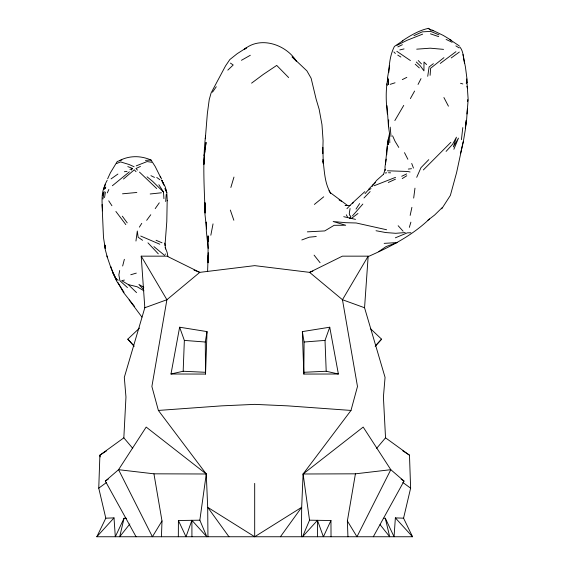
<?xml version="1.0" encoding="UTF-8"?>
<svg xmlns="http://www.w3.org/2000/svg" width="565" height="565" viewBox="0 0 565 565"><rect width="100%" height="100%" fill="white"/><g stroke="black" fill="none" stroke-linecap="round" stroke-linejoin="round"><path stroke-width="0.85" d="M205.526 374.065L205.279 342.016L207.03 331.606L179.628 327.213L170.99 374.002L205.526 374.065L207.03 331.606M317.445 536.75L317.466 520.316L302.55 536.75L309.535 520.188L303.101 473.993L350.992 410.437L357.483 386.502L342.468 299.733L368.168 256.157L342.39 256.157L309.599 272.365L254.688 265.635L199.77 272.365L194.007 270.141M178.335 536.75L178.413 520.52L199.84 520.188L206.818 536.75L191.902 520.316L185.991 536.75L178.413 520.52M301.42 536.75L301.675 507.306L303.101 473.993L363.189 427.076L390.803 469.685L404.039 481.09L373.303 536.75M102.06 204.537L103.487 237.385L105.217 248.593L105.055 245.076M102.547 210.83C102.025 202.185 100.951 192.39 105.422 184.607M207.616 271.377L208.217 252.71M208.21 255.161L208.033 262.76L208.118 235.831L208.203 241.7M368.168 256.157L364.559 307.748L385.062 377.378L383.409 397.026L385.535 437.826L409.477 455.171L410.621 488.167L403.565 518.183L412.542 536.75L96.827 536.75L105.803 518.183L98.755 488.167L99.892 455.171L123.834 437.826L125.96 397.026L124.307 377.378L144.817 307.748L141.201 256.157L166.979 256.157L199.77 272.365L166.901 299.733L144.817 307.748M161.435 536.75L162 520.965L153.941 473.823L118.565 469.685L105.337 481.09L136.066 536.75M170.99 374.002L183.166 371.247L184.352 340.405L179.628 327.213M385.485 164.012L387.223 146.582M389.793 142.768L389.518 133.46L388.452 126.299L388.699 119.851M386.707 154.789L387.491 142.775L388.558 138.178M467.432 108.77L466.45 121.941L465.285 128.361M388.416 140.6L388.183 144.647L388.169 139.915L389.518 133.46M388.84 72.348C389.214 63.492 390.323 54.431 394.405 46.457L402.866 40.736M387.873 78.097C385.542 89.899 385.959 102.053 387.364 113.939M403.565 518.183L395.366 517.893L394.066 536.75L385.302 518.232L383.621 518.289M430.113 75.322L430.615 68.252L443.935 57.665M165.679 201.543L166.23 194.466M467.686 99.899L467.53 101.552L467.707 100.005M466.287 83.465L466.747 78.931M461.428 139.689L462.806 127.584M465.327 127.344L466.217 120.366L465.426 129.103L463.385 141.278L460.524 153.588M413.679 198.089L414.971 188.166M466.958 114.003L468.173 99.68L466.98 82.349M135.953 241.029L137.316 231.036L138.143 237.244L142.599 240.295M199.84 520.188L206.267 473.993L158.377 410.437L151.886 386.502L166.901 299.733L141.201 256.157M428.192 28.427C419.322 30.263 410.126 35.63 402.252 40.934M427.733 76.303L429.096 66.938L433.383 63.668M103.96 188.322L104.956 184.614L107.18 180.263M104.532 197.588L105.422 192.1M102.943 199.028L104.179 191.521M347.369 520.965L355.427 473.823L390.803 469.685L356.974 536.75L347.369 520.965L347.934 536.75M303.843 374.065L304.09 342.016L302.346 331.606L329.741 327.213L338.379 374.002L303.843 374.065L302.346 331.606M119.681 270.522L118.862 274.936L119.942 280.763L127.443 287.578M463.243 141.653L456.612 172.544L450.369 195.412L441.717 208.845M210.83 235.238L213.033 223.888M386.178 159.111L385.026 166.724L385.111 170.284L385.153 169.458L383.458 174.437M410.155 215.399L411.906 207.341M389.603 65.484L387.59 77.412L388.459 84.439L388.353 79.178M126.588 518.317L124.067 518.232L119.688 536.75L129.851 523.96M350.074 208.527L349.283 213.506L349.763 215.413L350.879 216.339L349.629 218.493M122.654 266.009L124.364 259.307M409.343 227.363L410.889 222.151M230.852 187.481L233.966 177.071M338.379 374.002L326.203 371.247L325.016 340.405L329.741 327.213M372.215 186.492L372.759 185.023L375.563 182.467M102.675 195.172L103.6 192.714M105.139 188.618L105.761 186.98L104.031 189.565M107.64 178.766L110.429 172.721L117.266 161.484L121.871 159.937M453.879 149.273L458.448 138.135L453.335 146.949L456.428 137.189L452.572 144.287L446.089 151.392M416.709 177.332L420.967 167.678L428.779 159.648M107.301 192.877L108.84 189.48M309.535 520.188L330.956 520.52L323.385 536.75L317.466 520.316M124.067 518.232L115.309 536.75L114.01 517.893L105.803 518.183M418.043 84.453L421.017 78.634M410.381 98.6L414.604 91.043M394.857 120.564L403.735 105.401M162 520.965L152.402 536.75L118.565 469.685L146.18 427.076L206.267 473.993L207.694 507.306L207.948 536.75M372.702 185.482L376.565 180.426L383.324 174.423M139.357 227.151L141.766 223.352M356.021 209.085L359.637 203.577M212.496 92.194L216.282 86.742M155.206 208.619L159.288 202.821M280.41 536.75L301.675 507.306L254.688 536.75L207.694 507.306L228.959 536.75M146.66 220.336L150.77 214.742M131.278 170.058L132.528 168.469L127.81 166.59M352.496 215.83L362.843 204.064M165.192 254.412L165.559 253.975M376.629 448.356L385.535 437.826M364.001 197.976L370.124 191.542M346.945 208.64L351.261 204.163L353.612 202.517M365.039 193.633L367.893 190.419L371.014 188.576M375.16 346.303L381.58 339.17L370.463 328.661M96.827 536.75L114.01 517.893M375.661 345.603L381.58 339.17M450.87 142.338L423.362 169.924M352.136 203.294L364.806 191.669M368.585 189.296L372.759 185.023M442.31 207.503L434.598 215.06L427.966 220.18M227.815 70.124L233.204 64.989L230.421 63.096M139.513 328.081L127.796 339.17L134.209 346.303M112.371 185.744L129.364 171.838M429.428 218.98C411.772 236.029 389.56 247.152 367.377 256.941M323.731 196.811L314.373 204.431M357.963 213.499L351.677 218.238L350.314 218.408M459.345 52.058L451.23 57.934M123.481 179.027L134.3 169.804L136.024 171.675M440.262 63.435L455.927 51.69M244.25 49.445C260.232 35.715 286.088 44.473 296.434 61.239L292.063 56.832L306.887 70.851L311.117 78.231L316.153 99.235L319.14 109.229L321.972 124.632L323.088 140.657L322.735 153.68L322.438 147.606M244.454 49.325L246.538 47.742L237.229 53.668L229.856 59.537L225.541 65.893L211.105 92.95L209.234 99.588L207.341 113.657L205.321 138.778L205.568 135.798C202.56 161.421 204.198 187.333 205.166 213.047L205.003 202.694L204.94 213.916L206.529 228.889M117.901 174.048L111.072 178.886M98.755 488.167L106.545 482.461M251.573 83.154L263.191 74.481L276.723 65.413L288.644 77.567M378.861 251.51L386.135 246.531L397.188 242.569L384.165 243.367M105.337 481.09L108.268 479.134M106.531 450.87L99.892 455.171L100.21 456.908M402.216 178.589L406.779 175.736M241.439 60.3L250.316 55.271M396.905 45.355L407.195 40.249L422.655 34.14M402.294 79.623L406.828 77.356M397.859 46.902L402.372 44.699M401.715 176.273L406.687 173.907M413.961 35.651L422.26 31.859L430.714 31.4L438.991 34.875M388.261 182.474L395.465 179.197M136.264 165.849L147.07 161.576L151.724 162.268M374.228 185.715L395.542 177.346M116.432 163.624L120.514 161.901L129.011 164.479L134.117 166.753M395.366 237.816L407.309 232.851L410.91 232.752M140.438 166.421L135.981 168.518L137.422 170.121M395.034 82.787L390.189 84.34M312.89 271.094L309.599 272.365L342.468 299.733L364.559 307.748M129.929 169.472L132.528 168.469M301.823 239.963L309.203 237.194L316.273 236.502M119.942 160.361C129.893 155.439 140.996 155.587 151.06 160.065L155.198 166.506L160.75 177.643M130.762 274.76L136.299 273.114M399.787 49.925L404.067 48.922M124.42 280.063L121.722 280.671L128.361 284.619L136.553 292.613M411.497 168.702L408.304 169.069M161.442 192.778L150.191 193.979M385.139 173.003L386.686 172.805M124.349 171.725L127.026 171.386M416.702 49.169L430.233 48.187L443.546 49.367M136.829 192.474L122.52 193.809M405.225 232.568L395.67 233.303L385.747 232.554L376.022 230.725M304.09 342.016L325.016 340.405M158.377 410.437L221.607 405.861L254.688 404.37L287.769 405.861L350.992 410.437M145.424 160.382L151.06 160.065M304.161 372.286L326.203 371.247M307.353 231.855L324.741 230.923L334.148 225.301L345.688 225.251L333.166 221.522L345.745 222.695L356.211 222.984L386.587 229.75M206.267 473.993L153.941 473.823M355.427 473.823L303.101 473.993M350.074 205.49L345.081 205.505L347.284 205.3L330.391 192.736C324.402 182.587 324.543 170.75 322.89 159.471M387.449 170.778L407.605 171.478L410.063 171.986M388.508 172.735L390.613 172.834M183.166 371.247L205.208 372.286M184.352 340.405L205.279 342.016M343.732 216.678L355.512 219.375M128.361 284.619L137.196 286.773L143.934 290.813M460.539 83.288L462.827 83.945M140.72 236.043L159.789 244.228M430.466 33.836L438.68 36.626M162.021 242.802L156.067 240.287M339.078 199.89L340.624 200.504M340.074 200.603L341.648 201.274M449.733 39.515L459.267 45.885M428.842 28.73L433.122 30.842M446.11 39.416L452.162 42.311M432.041 30.009L443.327 35.454L451.131 40.179M150.94 175.687L154.464 177.396M143.807 287.295L138.941 284.478L143.658 289.732M428.221 28.25L430.65 30.242M455.884 45.899L459.126 47.926M397.746 55.088L400.868 57.044M115.889 278.714L118.24 280.205M402.838 450.87L409.477 455.171M401.101 479.134L404.039 481.09M410.416 60.561L396.828 51.302M156.759 177.467L159.916 179.727M402.824 482.461L410.621 488.167M459.755 46.909C463.505 51.041 463.314 57.764 464.465 63.047M147.07 176.824L152.67 181.386L163.497 192.051L163.928 198.682M153.934 246.615L164.563 255.359M139.477 172.099L156.689 188.541M415.226 64.198L419.329 67.906M416.306 62.002L420.24 65.766L423.948 70.872L423.99 62.037L426.596 64.572M403.092 231.198L398.148 225.732M158.299 253.847L147.974 242.851M418.213 60.54L421.49 63.923M393.897 51.959L395.366 53.491M127.796 339.17L133.707 345.603M395.366 517.893L412.542 536.75M141.928 317.071L129.131 299.923M123.834 437.826L132.747 448.356M134.668 306.597L123.431 292.402L118.064 282.67M380.054 524.631L389.688 536.75L385.302 518.232M314.091 255.147L320.087 262.711M125.818 224.602L115.889 211.458M122.323 216.19L127.21 222.871M124.074 292.317L116.651 281.13L112.823 272.768L110.789 266.475M108.713 200.815L111.927 205.738M158.857 184.713L163.497 192.051M328.964 190.737L330.702 193.576M398.77 147.423L395.013 141.201L392.576 135.798M116.108 279.018L111.022 268.085L106.856 255.931M346.31 214.792L347.517 217.066M112.823 272.768L116.842 280.395M443.899 97.526L448.433 106.178M160.163 176.259L161.647 179.084M163.991 185.242L161.837 180.383L165.199 186.782L166.513 191.62M404.498 152.649L407.866 159.281M164.818 188.548L166.781 192.538L167.268 200.787M161.837 180.383L163.504 183.964M466.881 86.424L467.46 87.935M411.716 163.462L413.46 168.088M166.152 190.758L166.781 192.538L166.195 189.939M230.322 210.074L233.839 220.244M107.392 257.407L105.238 249.525L105.055 245.422M462.982 54.551L465.447 67.073L467.425 82.398M386.891 83.754L387.258 85.35M322.869 161.053L323.258 163.518L322.869 147.338M164.641 243.07L165.001 245.62M165.248 247.322L165.489 249.017M388.452 126.299L387.06 105.69M206.515 224.538L206.239 222.038L206.324 230.958L208.174 248.402M167.869 256.552L167.191 252.597L165.291 247.484L165.227 242.434L166.795 221.565L167.184 200.582M390.203 127.118L391.029 136.483M330.956 520.52L331.034 536.75M191.902 520.316L191.923 536.75M254.688 483.379L254.688 536.75M204.749 151.561L203.88 164.33L204.749 151.561L206.077 142.387L204.156 155.742L204.749 151.561"/></g></svg>
